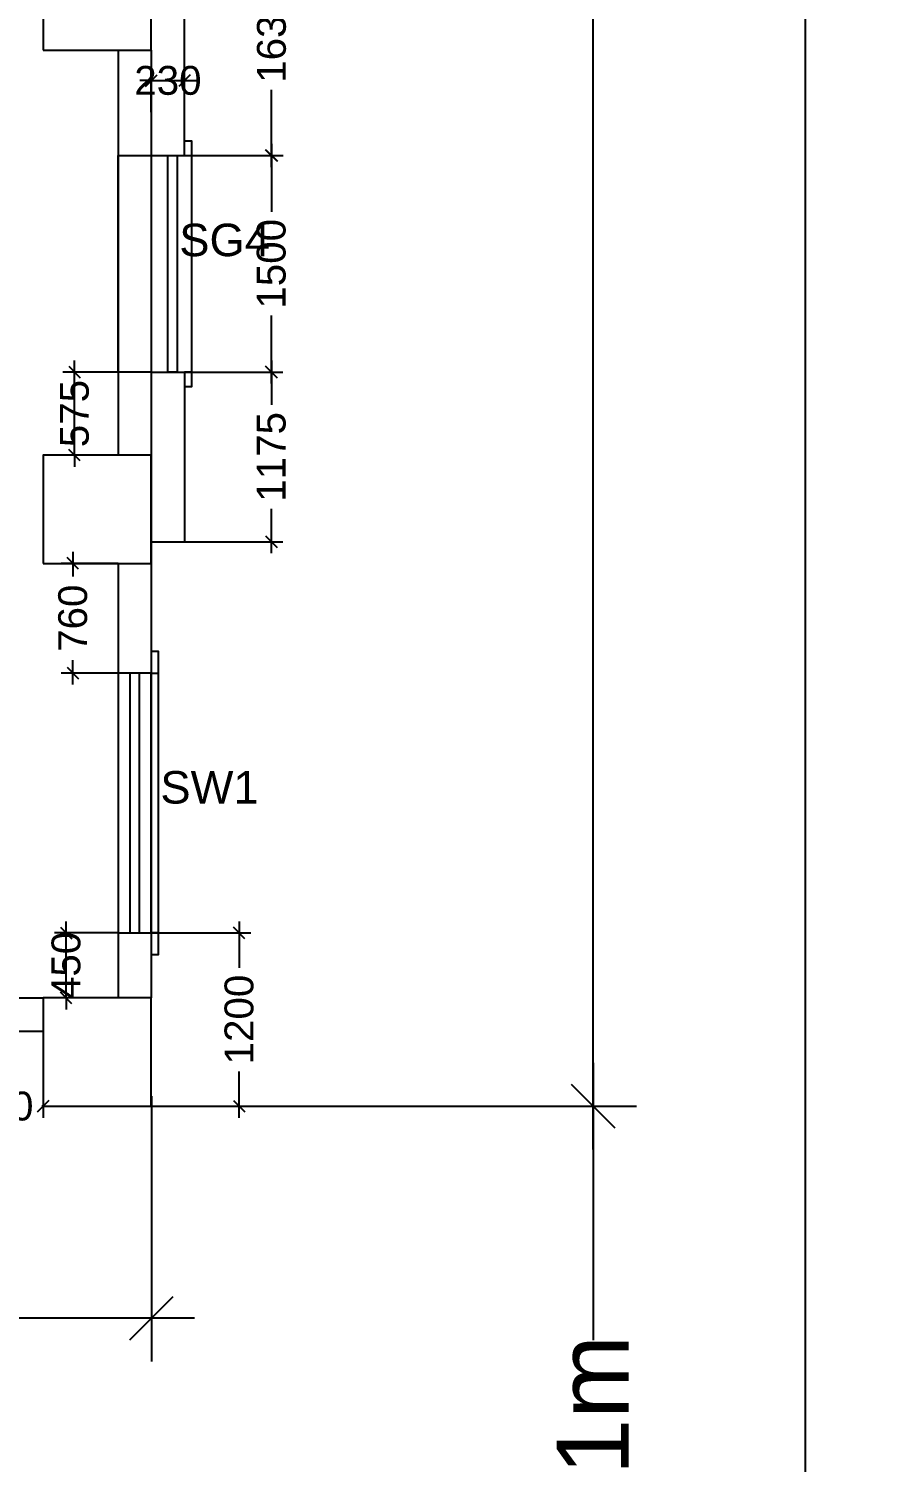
# Model space of a CAD drawing. Extents: x 7897917 to 8423973, y -6487334 to -6173396.
# Drawn here: x 8037964 to 8043838, y -6375462 to -6365531 of the extents above; entities that cross this region are included whole.
import ezdxf
from ezdxf.enums import TextEntityAlignment as Align

# ---------------------------------------------------------------- set-up
doc = ezdxf.new("R2010")
doc.units = 0
doc.header["$LTSCALE"] = 600
doc.header["$MEASUREMENT"] = 0
doc.header["$PDMODE"] = 35
doc.layers.get('0').update_dxf_attribs({"linetype": 'CONTINUOUS'})
doc.layers.get('Defpoints').update_dxf_attribs({"linetype": 'CONTINUOUS'})
for name, color, linetype in [('chajja', 7, 'CONTINUOUS'), ('DIM', 8, 'CONTINUOUS'), ('DIM-TEXT', 8, 'CONTINUOUS'), ('Ele Proje.', 7, 'CONTINUOUS'), ('Ele. Proj', 7, 'CONTINUOUS'), ('joinery', 7, 'CONTINUOUS'), ('LA-column', 3, 'CONTINUOUS'), ('Walls', 7, 'CONTINUOUS'), ('WIN', 151, 'CONTINUOUS'), ('Working Dim', 5, 'CONTINUOUS')]:
    doc.layers.add(name, color=color, linetype=linetype)
doc.styles.add('ari', font='arial.ttf')
doc.styles.add('RT', font='romant.shx')
doc.styles.get("Standard").update_dxf_attribs({"font": 'romans.shx'})
doc.dimstyles.new('int. dim', dxfattribs={"dimtxt": 450, "dimasz": 80, "dimexe": 80, "dimexo": 0, "dimgap": 70, "dimtad": 0, "dimdec": 0, "dimzin": 12, "dimdsep": 46, "dimtxsty": 'ari', "dimblk": 'OBLIQUE', "dimcen": 2, "dimdle": 80, "dimclrd": 256, "dimclre": 256, "dimclrt": 6, "dimadec": 0, "dimazin": 0, "dimtfac": 1, "dimtdec": 0, "dimtix": 1, "dimtmove": 2, "dimatfit": 3, "dimfxl": 1, "dimtolj": 1, "dimtzin": 0, "dimlwd": -1, "dimlwe": -1, "dimarcsym": 0})
doc.dimstyles.new('STANDARD$0', dxfattribs={"dimscale": 0, "dimtxt": 150, "dimasz": 125, "dimexe": 0.75, "dimexo": 1, "dimgap": 25, "dimtad": 1, "dimdec": 0, "dimdsep": 46, "dimtxsty": 'Standard', "dimblk1": 'DOT', "dimblk2": 'DOT', "dimsah": 1, "dimcen": 2.5, "dimclrd": 1, "dimclre": 1, "dimclrt": 3, "dimadec": 0, "dimazin": 0, "dimtfac": 1, "dimtdec": 0, "dimtmove": 0, "dimatfit": 3, "dimldrblk": 'DOT', "dimfxl": 1, "dimtolj": 1, "dimtzin": 0, "dimarcsym": 0})
doc.dimstyles.new('TEXT', dxfattribs={"dimscale": 0, "dimtxt": 600, "dimasz": 300, "dimexe": 300, "dimexo": 30, "dimgap": 50, "dimtad": 0, "dimdec": 0, "dimzin": 0, "dimdsep": 46, "dimtxsty": 'RT', "dimblk": 'OBLIQUE', "dimcen": 0.09, "dimdle": 300, "dimclrd": 256, "dimclre": 256, "dimclrt": 170, "dimadec": 0, "dimazin": 0, "dimtfac": 1, "dimtdec": 0, "dimtofl": 0, "dimtmove": 2, "dimatfit": 3, "dimfxl": 1, "dimfrac": 2, "dimtolj": 1, "dimtzin": 0, "dimlwd": -1, "dimlwe": -1, "dimarcsym": 0})

# ---------------------------------------------------------------- blocks, each defined once
blk = doc.blocks.new('_Oblique')
at = {"color": 0, "linetype": 'ByBlock', "lineweight": -2}
blk.add_line((-0.5, -0.5), (0.5, 0.5), dxfattribs=at)
blk = doc.blocks.new('*D229')
at = {"layer": 'Defpoints', "color": 0, "linetype": 'Continuous', "transparency": 16777216}
for p in [(8038814.2, -6372925.6, 18), (7997754.3, -6373077.6), (8038814.2, -6374463.7)]:
    blk.add_point(p, dxfattribs=at)
at = {"layer": 'DIM-TEXT', "transparency": 16777216}
for p, q in [((8038814.2, -6372925.6), (8038814.2, -6374763.7)), ((7997754.3, -6373077.6), (7997754.3, -6374763.7)), ((7997454.3, -6374463.7), (8012067.8, -6374463.7)), ((8039114.2, -6374463.7), (8024500.7, -6374463.7))]:
    blk.add_line(p, q, dxfattribs=at)
at = {"layer": 'DIM-TEXT', "linetype": 'Continuous', "transparency": 16777216, "xscale": 300, "yscale": 300, "zscale": 300, "rotation": 180}
blk.add_blockref('_Oblique', (7997754.3, -6374463.7), dxfattribs=at)
at = {"layer": 'DIM-TEXT', "linetype": 'Continuous', "transparency": 16777216, "xscale": 300, "yscale": 300, "zscale": 300}
blk.add_blockref('_Oblique', (8038814.2, -6374463.7), dxfattribs=at)
at = {"layer": 'DIM-TEXT', "color": 170, "linetype": 'Continuous', "transparency": 16777216, "insert": (8018284.3, -6374463.7), "char_height": 750, "attachment_point": 5, "style": 'ari'}
blk.add_mtext('\\A1;{\\H1.067x;STEP DOWN (20 BEDS) }', dxfattribs=at)
blk = doc.blocks.new('*D234')
at = {"layer": 'Defpoints', "color": 0, "transparency": 16777216}
for p in [(8038814.1, -6337015.4, 5.1), (8038813.9, -6454873.9), (8043345.8, -6454873.9)]:
    blk.add_point(p, dxfattribs=at)
at = {"layer": 'DIM', "color": 8, "transparency": 16777216}
for p, q in [((8043345.8, -6336715.4), (8043345.8, -6393995.7)), ((8038814.1, -6337015.4), (8043645.8, -6337015.4)), ((8043345.8, -6455173.9), (8043345.8, -6397893.5)), ((8038813.9, -6454873.9), (8043645.8, -6454873.9))]:
    blk.add_line(p, q, dxfattribs=at)
at = {"layer": 'DIM', "color": 8, "transparency": 16777216, "xscale": 300, "yscale": 300, "zscale": 300}
for p, rotation in [((8043345.8, -6337015.4), 90), ((8043345.8, -6454873.9), 270)]:
    blk.add_blockref('_Oblique', p, dxfattribs=dict(at, rotation=rotation))
at = {"layer": 'DIM', "color": 7, "transparency": 16777216, "insert": (8043345.8, -6395944.6), "char_height": 750, "attachment_point": 5, "rotation": 90, "style": 'ari'}
blk.add_mtext('\\A1;117.86m', dxfattribs=at)
blk = doc.blocks.new('*D235')
at = {"layer": 'Defpoints', "color": 0, "transparency": 16777216}
for p in [(8038814.1, -6337015.4, 4.1), (8041875.8, -6337015.4), (8038813.9, -6372995.8, -1)]:
    blk.add_point(p, dxfattribs=at)
at = {"layer": 'DIM', "color": 8, "transparency": 16777216}
for p, q in [((8041875.8, -6336715.4), (8041875.8, -6353313)), ((8038814.1, -6337015.4), (8042175.8, -6337015.4)), ((8041875.8, -6373295.8), (8041875.8, -6356698.2)), ((8038813.9, -6372995.8), (8042175.8, -6372995.8))]:
    blk.add_line(p, q, dxfattribs=at)
at = {"layer": 'DIM', "color": 8, "transparency": 16777216, "xscale": 300, "yscale": 300, "zscale": 300}
for p, rotation in [((8041875.8, -6337015.4), 90), ((8041875.8, -6372995.8), 270)]:
    blk.add_blockref('_Oblique', p, dxfattribs=dict(at, rotation=rotation))
at = {"layer": 'DIM', "color": 7, "transparency": 16777216, "insert": (8041875.8, -6355005.6), "char_height": 750, "attachment_point": 5, "rotation": 90, "style": 'ari'}
blk.add_mtext('\\A1;35.98m', dxfattribs=at)
blk = doc.blocks.new('*D271')
at = {"layer": 'Defpoints', "color": 0, "transparency": 16777216}
for p in [(8038813.9, -6372995.8, 8), (8038814.1, -6378104.6), (8041875.8, -6378104.6)]:
    blk.add_point(p, dxfattribs=at)
at = {"layer": 'DIM', "color": 8, "transparency": 16777216}
for p, q in [((8041875.8, -6372695.8), (8041875.8, -6374615.5)), ((8038813.9, -6372995.8), (8042175.8, -6372995.8)), ((8041875.8, -6378404.6), (8041875.8, -6376484.9)), ((8038814.1, -6378104.6), (8042175.8, -6378104.6))]:
    blk.add_line(p, q, dxfattribs=at)
at = {"layer": 'DIM', "color": 8, "transparency": 16777216, "xscale": 300, "yscale": 300, "zscale": 300}
for p, rotation in [((8041875.8, -6372995.8), 90), ((8041875.8, -6378104.6), 270)]:
    blk.add_blockref('_Oblique', p, dxfattribs=dict(at, rotation=rotation))
at = {"layer": 'DIM', "color": 7, "transparency": 16777216, "insert": (8041875.8, -6375550.2), "char_height": 500, "attachment_point": 5, "rotation": 90, "style": 'ari'}
blk.add_mtext('\\A1;5.11m', dxfattribs=at)
blk = doc.blocks.new('*D1316')
at = {"layer": 'Defpoints', "color": 0, "transparency": 16777216}
for p in [(8038064, -6372423.2, 1), (8037464.4, -6372475.6), (8038064, -6372995.7)]:
    blk.add_point(p, dxfattribs=at)
at = {"layer": 'Working Dim', "transparency": 16777216}
for p, q in [((8038064, -6372423.2), (8038064, -6373075.7)), ((8037464.4, -6372475.6), (8037464.4, -6373075.7)), ((8037464.4, -6372995.7), (8037384.4, -6372995.7)), ((8037464.4, -6372995.7), (8037473, -6372995.7)), ((8038064, -6372995.7), (8038055.3, -6372995.7)), ((8038064, -6372995.7), (8038144, -6372995.7))]:
    blk.add_line(p, q, dxfattribs=at)
at = {"layer": 'Working Dim', "transparency": 16777216, "xscale": 80, "yscale": 80, "zscale": 80}
blk.add_blockref('_Oblique', (8037464.4, -6372995.7), dxfattribs=at)
at = {"layer": 'Working Dim', "transparency": 16777216, "xscale": 80, "yscale": 80, "zscale": 80, "rotation": 180}
blk.add_blockref('_Oblique', (8038064, -6372995.7), dxfattribs=at)
at = {"layer": 'Working Dim', "color": 6, "transparency": 16777216, "insert": (8037764.2, -6372995.7), "char_height": 200, "attachment_point": 5, "style": 'ari'}
blk.add_mtext('\\A1;600', dxfattribs=at)
blk = doc.blocks.new('*D1422')
at = {"layer": 'Defpoints', "color": 0, "transparency": 16777216}
for p in [(8038814, -6371795, 97.3), (8039422.5, -6371795), (8038814.2, -6372995.1, 34.9)]:
    blk.add_point(p, dxfattribs=at)
at = {"layer": 'Working Dim', "transparency": 16777216}
for p, q in [((8039422.5, -6371715), (8039422.5, -6372036.1)), ((8038814, -6371795), (8039502.5, -6371795)), ((8039422.5, -6373075.1), (8039422.5, -6372753.9)), ((8038814.2, -6372995.1), (8039502.5, -6372995.1))]:
    blk.add_line(p, q, dxfattribs=at)
at = {"layer": 'Working Dim', "transparency": 16777216, "xscale": 80, "yscale": 80, "zscale": 80}
for p, rotation in [((8039422.5, -6371795), 90), ((8039422.5, -6372995.1), 270)]:
    blk.add_blockref('_Oblique', p, dxfattribs=dict(at, rotation=rotation))
at = {"layer": 'Working Dim', "color": 6, "transparency": 16777216, "insert": (8039422.5, -6372395), "char_height": 200, "attachment_point": 5, "rotation": 90, "style": 'ari'}
blk.add_mtext('\\A1;1200', dxfattribs=at)
blk = doc.blocks.new('*D1423')
at = {"layer": 'Defpoints', "color": 0, "transparency": 16777216}
for p in [(8038223.6, -6371795), (8038583.8, -6371795, 97.3), (8038584, -6372245.1, 34.9)]:
    blk.add_point(p, dxfattribs=at)
at = {"layer": 'Working Dim', "transparency": 16777216}
for p, q in [((8038223.6, -6371795), (8038223.6, -6371715)), ((8038583.8, -6371795), (8038143.6, -6371795)), ((8038223.6, -6372245.1), (8038223.6, -6371795)), ((8038584, -6372245.1), (8038143.6, -6372245.1)), ((8038223.6, -6372245.1), (8038223.6, -6372325.1))]:
    blk.add_line(p, q, dxfattribs=at)
at = {"layer": 'Working Dim', "transparency": 16777216, "xscale": 80, "yscale": 80, "zscale": 80}
for p, rotation in [((8038223.6, -6371795), 270), ((8038223.6, -6372245.1), 90)]:
    blk.add_blockref('_Oblique', p, dxfattribs=dict(at, rotation=rotation))
at = {"layer": 'Working Dim', "color": 6, "transparency": 16777216, "insert": (8038223.6, -6372020), "char_height": 200, "attachment_point": 5, "rotation": 90, "style": 'ari'}
blk.add_mtext('\\A1;450', dxfattribs=at)
blk = doc.blocks.new('*D1424')
at = {"layer": 'Defpoints', "color": 0, "transparency": 16777216}
for p in [(8038270.3, -6369234.9), (8038584, -6369234.9, 34.9), (8038584, -6369994.9, 102.5)]:
    blk.add_point(p, dxfattribs=at)
at = {"layer": 'Working Dim', "transparency": 16777216}
for p, q in [((8038270.3, -6369154.9), (8038270.3, -6369325.2)), ((8038584, -6369234.9), (8038190.3, -6369234.9)), ((8038270.3, -6370074.9), (8038270.3, -6369904.7)), ((8038584, -6369994.9), (8038190.3, -6369994.9))]:
    blk.add_line(p, q, dxfattribs=at)
at = {"layer": 'Working Dim', "transparency": 16777216, "xscale": 80, "yscale": 80, "zscale": 80}
for p, rotation in [((8038270.3, -6369234.9), 90), ((8038270.3, -6369994.9), 270)]:
    blk.add_blockref('_Oblique', p, dxfattribs=dict(at, rotation=rotation))
at = {"layer": 'Working Dim', "color": 6, "transparency": 16777216, "insert": (8038270.3, -6369614.9), "char_height": 200, "attachment_point": 5, "rotation": 90, "style": 'ari'}
blk.add_mtext('\\A1;760', dxfattribs=at)
blk = doc.blocks.new('*D1428')
at = {"layer": 'Defpoints', "color": 0, "transparency": 16777216}
for p in [(8038281.7, -6367909.4), (8038584, -6367909.4, 67.1), (8038584, -6368484.9, 36.1)]:
    blk.add_point(p, dxfattribs=at)
at = {"layer": 'Working Dim', "transparency": 16777216}
for p, q in [((8038281.7, -6367909.4), (8038281.7, -6367829.4)), ((8038584, -6367909.4), (8038201.7, -6367909.4)), ((8038281.7, -6368484.9), (8038281.7, -6367909.4)), ((8038584, -6368484.9), (8038201.7, -6368484.9)), ((8038281.7, -6368484.9), (8038281.7, -6368564.9))]:
    blk.add_line(p, q, dxfattribs=at)
at = {"layer": 'Working Dim', "transparency": 16777216, "xscale": 80, "yscale": 80, "zscale": 80}
for p, rotation in [((8038281.7, -6367909.4), 270), ((8038281.7, -6368484.9), 90)]:
    blk.add_blockref('_Oblique', p, dxfattribs=dict(at, rotation=rotation))
at = {"layer": 'Working Dim', "color": 6, "transparency": 16777216, "insert": (8038281.7, -6368197.1), "char_height": 200, "attachment_point": 5, "rotation": 90, "style": 'ari'}
blk.add_mtext('\\A1;575', dxfattribs=at)
blk = doc.blocks.new('*D1429')
at = {"layer": 'Defpoints', "color": 0, "transparency": 16777216}
for p in [(8039094, -6366409.4, 14.3), (8039645.8, -6366409.4), (8039044, -6367909.4, 19.4)]:
    blk.add_point(p, dxfattribs=at)
at = {"layer": 'Working Dim', "transparency": 16777216}
for p, q in [((8039645.8, -6366329.4), (8039645.8, -6366800.5)), ((8039094, -6366409.4), (8039725.8, -6366409.4)), ((8039645.8, -6367989.4), (8039645.8, -6367518.3)), ((8039044, -6367909.4), (8039725.8, -6367909.4))]:
    blk.add_line(p, q, dxfattribs=at)
at = {"layer": 'Working Dim', "transparency": 16777216, "xscale": 80, "yscale": 80, "zscale": 80}
for p, rotation in [((8039645.8, -6366409.4), 90), ((8039645.8, -6367909.4), 270)]:
    blk.add_blockref('_Oblique', p, dxfattribs=dict(at, rotation=rotation))
at = {"layer": 'Working Dim', "color": 6, "transparency": 16777216, "insert": (8039645.8, -6367159.4), "char_height": 200, "attachment_point": 5, "rotation": 90, "style": 'ari'}
blk.add_mtext('\\A1;1500', dxfattribs=at)
blk = doc.blocks.new('*D1430')
at = {"layer": 'Defpoints', "color": 0, "transparency": 16777216}
for p in [(8039044, -6365890.1), (8038814, -6366109.4, 26.6), (8039044, -6366109.4)]:
    blk.add_point(p, dxfattribs=at)
at = {"layer": 'Working Dim', "transparency": 16777216}
for p, q in [((8038814, -6365890.1), (8038734, -6365890.1)), ((8038814, -6366109.4), (8038814, -6365810.1)), ((8038814, -6365890.1), (8039044, -6365890.1)), ((8039044, -6366109.4), (8039044, -6365810.1)), ((8039044, -6365890.1), (8039124, -6365890.1))]:
    blk.add_line(p, q, dxfattribs=at)
at = {"layer": 'Working Dim', "transparency": 16777216, "xscale": 80, "yscale": 80, "zscale": 80}
blk.add_blockref('_Oblique', (8038814, -6365890.1), dxfattribs=at)
at = {"layer": 'Working Dim', "transparency": 16777216, "xscale": 80, "yscale": 80, "zscale": 80, "rotation": 180}
blk.add_blockref('_Oblique', (8039044, -6365890.1), dxfattribs=at)
at = {"layer": 'Working Dim', "color": 6, "transparency": 16777216, "insert": (8038929, -6365890.1), "char_height": 200, "attachment_point": 5, "style": 'ari'}
blk.add_mtext('\\A1;230', dxfattribs=at)
blk = doc.blocks.new('*D1431')
at = {"layer": 'Defpoints', "color": 0, "transparency": 16777216}
for p in [(8039044, -6367909.4, 56.1), (8039044, -6369084.9, 109.5), (8039645.8, -6369084.9)]:
    blk.add_point(p, dxfattribs=at)
at = {"layer": 'Working Dim', "transparency": 16777216}
for p, q in [((8039645.8, -6367829.4), (8039645.8, -6368137.2)), ((8039044, -6367909.4), (8039725.8, -6367909.4)), ((8039645.8, -6369164.9), (8039645.8, -6368857.1)), ((8039044, -6369084.9), (8039725.8, -6369084.9))]:
    blk.add_line(p, q, dxfattribs=at)
at = {"layer": 'Working Dim', "transparency": 16777216, "xscale": 80, "yscale": 80, "zscale": 80}
for p, rotation in [((8039645.8, -6367909.4), 90), ((8039645.8, -6369084.9), 270)]:
    blk.add_blockref('_Oblique', p, dxfattribs=dict(at, rotation=rotation))
at = {"layer": 'Working Dim', "color": 6, "transparency": 16777216, "insert": (8039645.8, -6368497.1), "char_height": 200, "attachment_point": 5, "rotation": 90, "style": 'ari'}
blk.add_mtext('\\A1;1175', dxfattribs=at)
blk = doc.blocks.new('*D1432')
at = {"layer": 'Defpoints', "color": 0, "transparency": 16777216}
for p in [(8039044, -6364779.9, 181.5), (8039044, -6366409.4, 82.6), (8039647.4, -6366409.4)]:
    blk.add_point(p, dxfattribs=at)
at = {"layer": 'Working Dim', "transparency": 16777216}
for p, q in [((8039647.4, -6364699.9), (8039647.4, -6365235.8)), ((8039044, -6364779.9), (8039727.4, -6364779.9)), ((8039647.4, -6366489.4), (8039647.4, -6365953.5)), ((8039044, -6366409.4), (8039727.4, -6366409.4))]:
    blk.add_line(p, q, dxfattribs=at)
at = {"layer": 'Working Dim', "transparency": 16777216, "xscale": 80, "yscale": 80, "zscale": 80}
for p, rotation in [((8039647.4, -6364779.9), 90), ((8039647.4, -6366409.4), 270)]:
    blk.add_blockref('_Oblique', p, dxfattribs=dict(at, rotation=rotation))
at = {"layer": 'Working Dim', "color": 6, "transparency": 16777216, "insert": (8039647.4, -6365594.7), "char_height": 200, "attachment_point": 5, "rotation": 90, "style": 'ari'}
blk.add_mtext('\\A1;1630', dxfattribs=at)

msp = doc.modelspace()

# ---------------------------------------------------------------- linework, layer by layer
at = {"layer": 'chajja', "color": 8}
msp.add_line((8039094.035, -6367909.423, 14.841), (8039094.035, -6366409.423, 14.841), dxfattribs=at)
at = {"layer": 'Ele Proje.'}
for points, elevation in [([(8039044.035, -6366409.423), (8039094.035, -6366409.423), (8039094.035, -6366309.423), (8039044.035, -6366309.423)], 19.972), ([(8039044.035, -6368009.423), (8039094.035, -6368009.423), (8039094.035, -6367909.423), (8039044.035, -6367909.423)], 19.972), ([(8038814.016, -6369994.952), (8038864.016, -6369994.952), (8038864.016, -6369844.952), (8038814.016, -6369844.952)], 32.311), ([(8038814.016, -6371944.952), (8038864.016, -6371944.952), (8038864.016, -6371794.952), (8038814.016, -6371794.952)], 32.311)]:
    msp.add_lwpolyline(points, dxfattribs=dict(at, elevation=elevation))
at = {"layer": 'Ele. Proj', "color": 1}
for p, q in [((8039044.014, -6366109.694, 119.883), (8039044.014, -6364779.912, 130.145)), ((8039044.035, -6366409.423, 27.18), (8039044.035, -6366109.417, 27.18)), ((8038814.035, -6366409.417, 27.18), (8039044.035, -6366409.423, 27.18)), ((8038814.035, -6367909.417, 27.18), (8039044.035, -6367909.423, 27.18)), ((8039044.035, -6367909.423, 27.18), (8039044.035, -6368209.417, 27.18)), ((8039044.035, -6368209.417, 58.185), (8039044.035, -6369084.853, 58.185)), ((8038814.035, -6369084.853, 54.085), (8039044.035, -6369084.853, 54.085))]:
    msp.add_line(p, q, dxfattribs=at)
at = {"layer": 'LA-column', "color": 2}
for points, elevation in [([(8038064.016, -6365680.614), (8038814.016, -6365680.614), (8038814.016, -6364930.614), (8038064.016, -6364930.614)], 1.031), ([(8038064.016, -6369235.577), (8038814.016, -6369235.577), (8038814.016, -6368485.577), (8038064.016, -6368485.577)], 5.131), ([(8038064.016, -6372995.657), (8038814.016, -6372995.657), (8038814.016, -6372245.657), (8038064.016, -6372245.657)], 1.031)]:
    msp.add_lwpolyline(points, close=True, dxfattribs=dict(at, elevation=elevation))
at = {"layer": 'Walls'}
for p, q in [((8038583.926, -6365680.554), (8038583.926, -6368485.512)), ((8038813.926, -6365680.554), (8038813.926, -6372245.694)), ((8038583.926, -6369235.58), (8038583.926, -6372245.694))]:
    msp.add_line(p, q, dxfattribs=at)
at = {"layer": 'Walls', "color": 8}
msp.add_line((8038864.016, -6371794.952, 32.311), (8038864.016, -6369994.952, 32.311), dxfattribs=at)
at = {"layer": 'Walls', "linetype": 'Continuous'}
for p, q in [((8036864.368, -6372245.561), (8038064.368, -6372245.561)), ((8032274.049, -6372475.561), (8038064.368, -6372475.561))]:
    msp.add_line(p, q, dxfattribs=at)
at = {"layer": 'WIN', "linetype": 'Continuous'}
for points, elevation in [([(8038993.468, -6366409.423), (8038993.468, -6367909.423), (8038929.035, -6367909.423), (8038929.035, -6366409.423)], 27.18), ([(8038814.016, -6371794.952), (8038814.016, -6369994.952), (8038584.016, -6369994.952), (8038584.016, -6371794.952)], 32.311), ([(8038732.675, -6371794.952), (8038732.675, -6369994.952), (8038665.357, -6369994.952), (8038665.357, -6371794.952)], 32.311)]:
    msp.add_lwpolyline(points, close=True, dxfattribs=dict(at, elevation=elevation))
at = {"layer": 'Working Dim', "color": 8, "elevation": 27.18}
msp.add_lwpolyline([(8038584.035, -6367909.417), (8038584.035, -6366409.417), (8038813.926, -6366409.417), (8038813.926, -6367909.417)], close=True, dxfattribs=at)

# ---------------------------------------------------------------- texts
at = {"layer": 'joinery', "style": 'ari'}
for s, p in [('SG4', (8039321.988, -6367106.637, 34.346)), ('SW1', (8039217.206, -6370898.699, 37.442))]:
    msp.add_text(s, height=225, dxfattribs=at).set_placement(p, align=Align.CENTER)

# ---------------------------------------------------------------- dimensions: what is measured, and where the dimension line sits
at = {"layer": 'DIM'}
for base, p1, p2, angle, override, picture, middle in [((8043345.836, -6454873.916), (8038814.099, -6337015.366, 5.131), (8038813.921, -6454873.916), 90, {"dimscale": 1, "dimtxt": 750, "dimasz": 300, "dimexe": 300, "dimexo": 0, "dimgap": 1, "dimtad": 0, "dimdec": 2, "dimlfac": 0.001, "dimzin": 0, "dimpost": 'm', "dimtxsty": 'ari', "dimblk1": 'Oblique', "dimblk2": 'Oblique', "dimcen": 0, "dimdle": 300, "dimclrd": 8, "dimclre": 8, "dimclrt": 7, "dimadec": 2, "dimtdec": 2, "dimtmove": 2, "dimfxl": 0.75, "dimfrac": 1, "dimlwd": 65535, "dimlwe": 65535}, '*D234', (8043345.836, -6395944.641)), ((8041875.798, -6337015.366, 1.031), (8038813.921, -6372995.776), (8038814.099, -6337015.366, 5.131), 270, {"dimscale": 1, "dimtxt": 750, "dimasz": 300, "dimexe": 300, "dimexo": 0, "dimgap": 1, "dimtad": 0, "dimdec": 2, "dimlfac": 0.001, "dimzin": 0, "dimpost": 'm', "dimtxsty": 'ari', "dimblk1": 'Oblique', "dimblk2": 'Oblique', "dimcen": 0, "dimdle": 300, "dimclrd": 8, "dimclre": 8, "dimclrt": 7, "dimadec": 2, "dimtdec": 2, "dimtmove": 2, "dimfxl": 0.75, "dimfrac": 1, "dimlwd": 65535, "dimlwe": 65535}, '*D235', (8041875.798, -6355005.571, 1.031)), ((8041875.798, -6378104.642), (8038813.921, -6372995.776, 7.979), (8038814.099, -6378104.642), 90, {"dimscale": 1, "dimtxt": 500, "dimasz": 300, "dimexe": 300, "dimexo": 0, "dimgap": 1, "dimtad": 0, "dimdec": 2, "dimlfac": 0.001, "dimzin": 0, "dimpost": 'm', "dimtxsty": 'ari', "dimblk1": 'Oblique', "dimblk2": 'Oblique', "dimcen": 0, "dimdle": 300, "dimclrd": 8, "dimclre": 8, "dimclrt": 7, "dimadec": 2, "dimtdec": 2, "dimtmove": 2, "dimfxl": 0.75, "dimfrac": 1, "dimlwd": 65535, "dimlwe": 65535}, '*D271', (8041875.798, -6375550.209))]:
    dim = msp.add_linear_dim(base=base, p1=p1, p2=p2, angle=angle, dimstyle='STANDARD$0', override=override, dxfattribs=at)
    dim.commit()
    dim.dimension.update_dxf_attribs({"geometry": picture, "text_midpoint": middle})
at = {"layer": 'DIM-TEXT', "linetype": 'Continuous'}
dim = msp.add_linear_dim(base=(8038814.189, -6374463.711, 14.331), p1=(7997754.348, -6373077.647, 14.331), p2=(8038814.189, -6372925.647, 32.311), angle=180, text='{\\H1.067x;STEP DOWN (20 BEDS) }', dimstyle='TEXT', override={"dimscale": 1, "dimtxt": 750, "dimexo": 0, "dimtxsty": 'ari'}, dxfattribs=at)
dim.commit()
dim.dimension.update_dxf_attribs({"geometry": '*D229', "text_midpoint": (8018284.268, -6374463.711, 14.331)})
at = {"layer": 'Working Dim'}
for base, p1, p2, angle, override, picture, middle in [((8039647.421, -6366409.423, -55.464), (8039044.014, -6364779.912, 126.045), (8039044.035, -6366409.423, 27.18), 90, {"dimtxt": 200, "dimarcsym": 1}, '*D1432', (8039647.421, -6365594.668, -55.464)), ((8039044.035, -6365890.067, 0.587), (8038814.035, -6366109.423, 27.18), (8039044.035, -6366109.417, 0.587), 180, {"dimtxt": 200, "dimarcsym": 1}, '*D1430', (8038929.035, -6365890.067, 0.587)), ((8039645.829, -6366409.423, 0.587), (8039044.035, -6367909.423, 19.972), (8039094.035, -6366409.423, 14.841), 90, {"dimtxt": 200, "dimarcsym": 1}, '*D1429', (8039645.829, -6367159.423, 0.587)), ((8038281.668, -6367909.417, 27.18), (8038584.035, -6368484.855, 63.316), (8038584.035, -6367909.417, 94.321), 90, {"dimtxt": 200}, '*D1428', (8038281.668, -6368197.136, 27.18)), ((8039645.829, -6369084.853, -55.464), (8039044.035, -6367909.423, 0.587), (8039044.035, -6369084.853, 54.085), 90, {"dimtxt": 200, "dimarcsym": 1}, '*D1431', (8039645.829, -6368497.138, -55.464)), ((8038270.255, -6369234.937, 32.311), (8038584.016, -6369994.942, 134.762), (8038584.016, -6369234.937, 67.196), 90, {"dimtxt": 200}, '*D1424', (8038270.255, -6369614.94, 32.311)), ((8038223.564, -6371794.952, 32.311), (8038584.016, -6372245.051, 67.196), (8038583.843, -6371794.952, 129.631), 90, {"dimtxt": 200}, '*D1423', (8038223.564, -6372020.002, 32.311)), ((8039422.493, -6371794.952, 32.311), (8038814.189, -6372995.051, 67.196), (8038814.016, -6371794.952, 129.631), 90, {"dimtxt": 200}, '*D1422', (8039422.493, -6372395.002, 32.311))]:
    dim = msp.add_linear_dim(base=base, p1=p1, p2=p2, angle=angle, dimstyle='int. dim', override=override, dxfattribs=at)
    dim.commit()
    dim.dimension.update_dxf_attribs({"geometry": picture, "text_midpoint": middle})
dim = msp.add_linear_dim(base=(8038064.016, -6372995.657), p1=(8037464.368, -6372475.561), p2=(8038064.016, -6372423.224, 1.031), dimstyle='int. dim', override={"dimtxt": 200, "dimarcsym": 1}, dxfattribs=at)
dim.commit()
dim.dimension.update_dxf_attribs({"geometry": '*D1316', "text_midpoint": (8037764.192, -6372995.657)})

doc.saveas('drawing.dxf')
